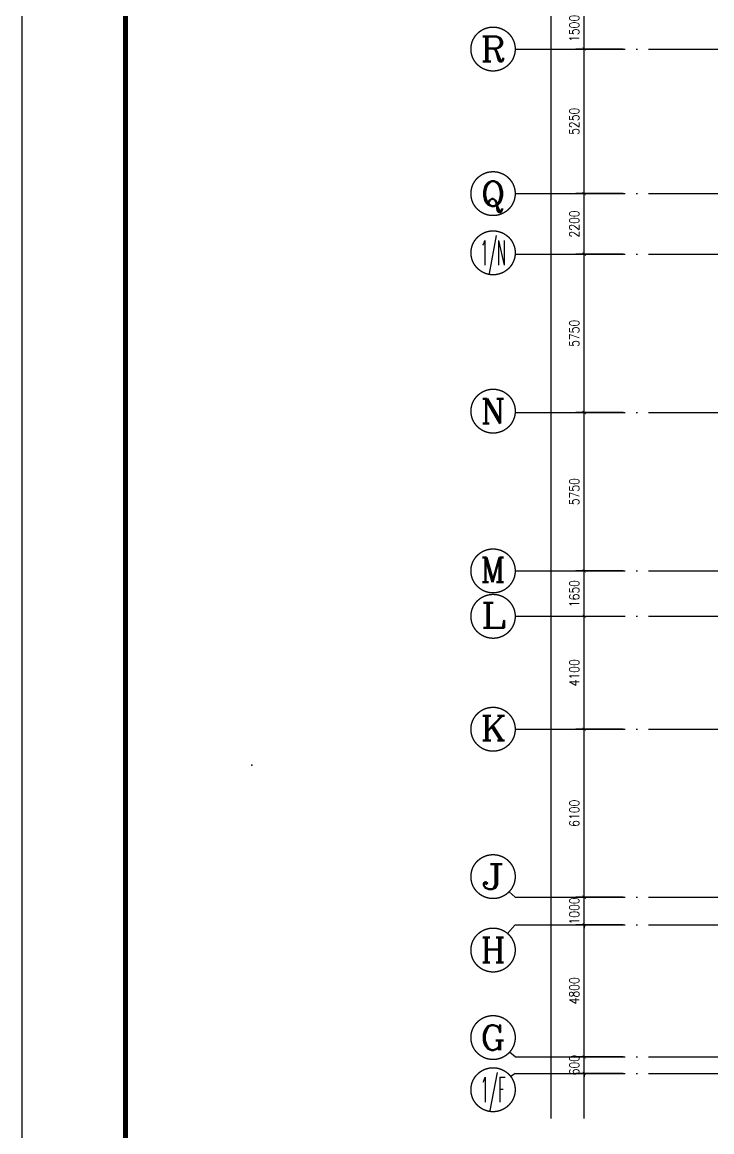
# Model space of a CAD drawing. Extents: x 68709 to 255391, y -65926 to 107615.
# Drawn here: x 68709 to 93746, y 46908 to 87204 of the extents above; entities that cross this region are included whole.
import ezdxf
from ezdxf.enums import TextEntityAlignment as Align
from ezdxf.xclip import XClip

# ---------------------------------------------------------------- set-up
doc = ezdxf.new("R2010")
doc.units = 0
doc.header["$LTSCALE"] = 2000
doc.header["$MEASUREMENT"] = 0
doc.header["$XCLIPFRAME"] = 0
doc.linetypes.add('DASH', pattern=[0.35, 0.25, -0.1])
doc.linetypes.add('DOTE', pattern=[2.42, 2, -0.2, 0.02, -0.2])
doc.layers.get('0').update_dxf_attribs({"linetype": 'CONTINUOUS'})
doc.layers.get('Defpoints').update_dxf_attribs({"linetype": 'CONTINUOUS'})
for name, color, linetype in [('AXIS', 3, 'CONTINUOUS'), ('AXIS_TEXT', 7, 'CONTINUOUS'), ('dote', 8, 'CONTINUOUS'), ('RFPM$0$0-WALL', 3, 'CONTINUOUS')]:
    doc.layers.add(name, color=color, linetype=linetype)
doc.styles.add('_TCH_AXIS', font='COMPLEX', dxfattribs={"bigfont": 'GBCBIG'})
doc.styles.add('DIM_FONT', font='SIMPLEX.shx', dxfattribs={"width": 0.8})
doc.styles.add('MEN', font='tjromans.shx', dxfattribs={"width": 0.7, "bigfont": 'tjhztxt.shx'})
doc.dimstyles.new('DIMN300', dxfattribs={"dimscale": 1.5, "dimtxt": 300, "dimasz": 100, "dimexe": 100, "dimexo": 100, "dimgap": 100, "dimtad": 1, "dimdec": 0, "dimzin": 0, "dimdsep": 46, "dimtxsty": 'MEN', "dimblk": 'ARCHTICK', "dimcen": 1.5, "dimdle": 100, "dimclrt": 7, "dimazin": 2, "dimtfac": 1, "dimtdec": 0, "dimtix": 1, "dimtmove": 2, "dimatfit": 3, "dimfxl": 0, "dimtolj": 1, "dimtzin": 0, "dimarcsym": 0})

# ---------------------------------------------------------------- blocks, each defined once
blk = doc.blocks.new('0x_tk_A0_LIN$0$TJAD_TK_A0')
blk.add_line((973, -441.7), (973, 399.3))
at = {"const_width": 1.2}
blk.add_lwpolyline([(2152, -431.7), (2152, 389.3), (998, 389.3), (998, -431.7)], close=True, dxfattribs=at)
blk = doc.blocks.new('0x_tk_A0_LIN')
blk.add_blockref('0x_tk_A0_LIN$0$TJAD_TK_A0', (-973, 441.7))
blk = doc.blocks.new('RFPM')
at = {"layer": 'RFPM$0$0-WALL'}
blk.add_point((518487020.1, 4145122979.7), dxfattribs=at)
blk = doc.blocks.new('_ArchTick')
at = {"color": 0, "linetype": 'ByBlock', "const_width": 0.15}
blk.add_lwpolyline([(-0.5, -0.5), (0.5, 0.5)], dxfattribs=at)
blk = doc.blocks.new('*D23')
at = {"layer": 'AXIS', "color": 0, "lineweight": -2, "transparency": 16777216}
for p, q in [((-5526, 79300), (-7243, 79300)), ((-6943, 74050), (-6943, 79300)), ((-5526, 74050), (-7243, 74050))]:
    blk.add_line(p, q, dxfattribs=at)
at = {"layer": 'Defpoints', "color": 0, "transparency": 16777216}
for p in [(-6943, 79300), (-5166, 79300), (-5166, 74050)]:
    blk.add_point(p, dxfattribs=at)
at = {"layer": 'AXIS', "color": 0, "lineweight": -2, "transparency": 16777216, "xscale": 120, "yscale": 120, "zscale": 120}
for p, rotation in [((-6943, 79300), 90), ((-6943, 74050), 270)]:
    blk.add_blockref('_ArchTick', p, dxfattribs=dict(at, rotation=rotation))
at = {"layer": 'AXIS', "color": 7, "transparency": 16777216, "insert": (-7303, 76675), "char_height": 360, "attachment_point": 5, "rotation": 90, "style": 'DIM_FONT'}
blk.add_mtext('\\A1;5250', dxfattribs=at)
blk = doc.blocks.new('*D24')
at = {"layer": 'AXIS', "color": 0, "lineweight": -2, "transparency": 16777216}
for p, q in [((-5526, 71850), (-7243, 71850)), ((-6943, 66100), (-6943, 71850)), ((-5526, 66100), (-7243, 66100))]:
    blk.add_line(p, q, dxfattribs=at)
at = {"layer": 'Defpoints', "color": 0, "transparency": 16777216}
for p in [(-6943, 71850), (-5166, 71850), (-5166, 66100)]:
    blk.add_point(p, dxfattribs=at)
at = {"layer": 'AXIS', "color": 0, "lineweight": -2, "transparency": 16777216, "xscale": 120, "yscale": 120, "zscale": 120}
for p, rotation in [((-6943, 71850), 90), ((-6943, 66100), 270)]:
    blk.add_blockref('_ArchTick', p, dxfattribs=dict(at, rotation=rotation))
at = {"layer": 'AXIS', "color": 7, "transparency": 16777216, "insert": (-7303, 68975), "char_height": 360, "attachment_point": 5, "rotation": 90, "style": 'DIM_FONT'}
blk.add_mtext('\\A1;5750', dxfattribs=at)
blk = doc.blocks.new('*D25')
at = {"layer": 'AXIS', "color": 0, "lineweight": -2, "transparency": 16777216}
for p, q in [((-5526, 60349), (-7243, 60349)), ((-6943, 58699), (-6943, 60349)), ((-5526, 58699), (-7243, 58699))]:
    blk.add_line(p, q, dxfattribs=at)
at = {"layer": 'Defpoints', "color": 0, "transparency": 16777216}
for p in [(-6943, 60349), (-5166, 60349), (-5166, 58699)]:
    blk.add_point(p, dxfattribs=at)
at = {"layer": 'AXIS', "color": 0, "lineweight": -2, "transparency": 16777216, "xscale": 120, "yscale": 120, "zscale": 120}
for p, rotation in [((-6943, 60349), 90), ((-6943, 58699), 270)]:
    blk.add_blockref('_ArchTick', p, dxfattribs=dict(at, rotation=rotation))
at = {"layer": 'AXIS', "color": 7, "transparency": 16777216, "insert": (-7303, 59524), "char_height": 360, "attachment_point": 5, "rotation": 90, "style": 'DIM_FONT'}
blk.add_mtext('\\A1;1650', dxfattribs=at)
blk = doc.blocks.new('*D26')
at = {"layer": 'AXIS', "color": 0, "lineweight": -2, "transparency": 16777216}
for p, q in [((-5526, 54599), (-7243, 54599)), ((-6943, 48499), (-6943, 54599)), ((-5526, 48499), (-7243, 48499))]:
    blk.add_line(p, q, dxfattribs=at)
at = {"layer": 'Defpoints', "color": 0, "transparency": 16777216}
for p in [(-6943, 54599), (-5166, 54599), (-5166, 48499)]:
    blk.add_point(p, dxfattribs=at)
at = {"layer": 'AXIS', "color": 0, "lineweight": -2, "transparency": 16777216, "xscale": 120, "yscale": 120, "zscale": 120}
for p, rotation in [((-6943, 54599), 90), ((-6943, 48499), 270)]:
    blk.add_blockref('_ArchTick', p, dxfattribs=dict(at, rotation=rotation))
at = {"layer": 'AXIS', "color": 7, "transparency": 16777216, "insert": (-7303, 51549), "char_height": 360, "attachment_point": 5, "rotation": 90, "style": 'DIM_FONT'}
blk.add_mtext('\\A1;6100', dxfattribs=at)
blk = doc.blocks.new('*D27')
at = {"layer": 'AXIS', "color": 0, "lineweight": -2, "transparency": 16777216}
for p, q in [((-5526, 47500), (-7243, 47500)), ((-6943, 42700), (-6943, 47500)), ((-5526, 42700), (-7243, 42700))]:
    blk.add_line(p, q, dxfattribs=at)
at = {"layer": 'Defpoints', "color": 0, "transparency": 16777216}
for p in [(-6943, 47500), (-5166, 47500), (-5166, 42700)]:
    blk.add_point(p, dxfattribs=at)
at = {"layer": 'AXIS', "color": 0, "lineweight": -2, "transparency": 16777216, "xscale": 120, "yscale": 120, "zscale": 120}
for p, rotation in [((-6943, 47500), 90), ((-6943, 42700), 270)]:
    blk.add_blockref('_ArchTick', p, dxfattribs=dict(at, rotation=rotation))
at = {"layer": 'AXIS', "color": 7, "transparency": 16777216, "insert": (-7303, 45100), "char_height": 360, "attachment_point": 5, "rotation": 90, "style": 'DIM_FONT'}
blk.add_mtext('\\A1;4800', dxfattribs=at)
blk = doc.blocks.new('*D28')
at = {"layer": 'AXIS', "color": 0, "lineweight": -2, "transparency": 16777216}
for p, q in [((-5526, 42100), (-7243, 42100)), ((-6943, 34300), (-6943, 42100)), ((-5526, 34300), (-7243, 34300))]:
    blk.add_line(p, q, dxfattribs=at)
at = {"layer": 'Defpoints', "color": 0, "transparency": 16777216}
for p in [(-6943, 42100), (-5166, 42100), (-5166, 34300)]:
    blk.add_point(p, dxfattribs=at)
at = {"layer": 'AXIS', "color": 0, "lineweight": -2, "transparency": 16777216, "xscale": 120, "yscale": 120, "zscale": 120}
for p, rotation in [((-6943, 42100), 90), ((-6943, 34300), 270)]:
    blk.add_blockref('_ArchTick', p, dxfattribs=dict(at, rotation=rotation))
at = {"layer": 'AXIS', "color": 7, "transparency": 16777216, "insert": (-7303, 38200), "char_height": 360, "attachment_point": 5, "rotation": 90, "style": 'DIM_FONT'}
blk.add_mtext('\\A1;7800', dxfattribs=at)
blk = doc.blocks.new('*D42')
at = {"layer": 'AXIS', "color": 0, "lineweight": -2, "transparency": 16777216}
for p, q in [((-5977, 80799), (-8443, 80799)), ((-8143, -2500), (-8143, 80799)), ((-5977, -2500), (-8443, -2500))]:
    blk.add_line(p, q, dxfattribs=at)
at = {"layer": 'Defpoints', "color": 0, "transparency": 16777216}
for p in [(-8143, 80799), (-5617, 80799), (-5617, -2500)]:
    blk.add_point(p, dxfattribs=at)
at = {"layer": 'AXIS', "color": 0, "lineweight": -2, "transparency": 16777216, "xscale": 120, "yscale": 120, "zscale": 120}
for p, rotation in [((-8143, 80799), 90), ((-8143, -2500), 270)]:
    blk.add_blockref('_ArchTick', p, dxfattribs=dict(at, rotation=rotation))
at = {"layer": 'AXIS', "color": 7, "transparency": 16777216, "insert": (-8503, 39150), "char_height": 360, "attachment_point": 5, "rotation": 90, "style": 'DIM_FONT'}
blk.add_mtext('\\A1;83299', dxfattribs=at)
blk = doc.blocks.new('*D43')
at = {"layer": 'AXIS', "color": 0, "lineweight": -2, "transparency": 16777216}
for p, q in [((-5526, 80799), (-7243, 80799)), ((-6943, 79299), (-6943, 80799)), ((-5526, 79299), (-7243, 79299))]:
    blk.add_line(p, q, dxfattribs=at)
at = {"layer": 'Defpoints', "color": 0, "transparency": 16777216}
for p in [(-6943, 80799), (-5166, 80799), (-5166, 79299)]:
    blk.add_point(p, dxfattribs=at)
at = {"layer": 'AXIS', "color": 0, "lineweight": -2, "transparency": 16777216, "xscale": 120, "yscale": 120, "zscale": 120}
for p, rotation in [((-6943, 80799), 90), ((-6943, 79299), 270)]:
    blk.add_blockref('_ArchTick', p, dxfattribs=dict(at, rotation=rotation))
at = {"layer": 'AXIS', "color": 7, "transparency": 16777216, "insert": (-7303, 80049), "char_height": 360, "attachment_point": 5, "rotation": 90, "style": 'DIM_FONT'}
blk.add_mtext('\\A1;1500', dxfattribs=at)
blk = doc.blocks.new('*D67')
at = {"layer": 'AXIS', "color": 0, "lineweight": -2, "transparency": 16777216}
for p, q in [((-5526, 58699), (-7243, 58699)), ((-6943, 54599), (-6943, 58699)), ((-5526, 54599), (-7243, 54599))]:
    blk.add_line(p, q, dxfattribs=at)
at = {"layer": 'Defpoints', "color": 0, "transparency": 16777216}
for p in [(-6943, 58699), (-5166, 58699), (-5166, 54599)]:
    blk.add_point(p, dxfattribs=at)
at = {"layer": 'AXIS', "color": 0, "lineweight": -2, "transparency": 16777216, "xscale": 120, "yscale": 120, "zscale": 120}
for p, rotation in [((-6943, 58699), 90), ((-6943, 54599), 270)]:
    blk.add_blockref('_ArchTick', p, dxfattribs=dict(at, rotation=rotation))
at = {"layer": 'AXIS', "color": 7, "transparency": 16777216, "insert": (-7303, 56649), "char_height": 360, "attachment_point": 5, "rotation": 90, "style": 'DIM_FONT'}
blk.add_mtext('\\A1;4100', dxfattribs=at)
blk = doc.blocks.new('*D93')
at = {"layer": 'AXIS', "color": 0, "lineweight": -2, "transparency": 16777216}
for p, q in [((-5526, 48500), (-7243, 48500)), ((-6943, 48500), (-6943, 48620)), ((-6943, 47500), (-6943, 48500)), ((-5526, 47500), (-7243, 47500)), ((-6943, 47500), (-6943, 47380))]:
    blk.add_line(p, q, dxfattribs=at)
at = {"layer": 'Defpoints', "color": 0, "transparency": 16777216}
for p in [(-6943, 48500), (-5166, 48500), (-5166, 47500)]:
    blk.add_point(p, dxfattribs=at)
at = {"layer": 'AXIS', "color": 0, "lineweight": -2, "transparency": 16777216, "xscale": 120, "yscale": 120, "zscale": 120}
for p, rotation in [((-6943, 48500), 270), ((-6943, 47500), 90)]:
    blk.add_blockref('_ArchTick', p, dxfattribs=dict(at, rotation=rotation))
at = {"layer": 'AXIS', "color": 7, "transparency": 16777216, "insert": (-7303, 48000), "char_height": 360, "attachment_point": 5, "rotation": 90, "style": 'DIM_FONT'}
blk.add_mtext('\\A1;1000', dxfattribs=at)
blk = doc.blocks.new('*D94')
at = {"layer": 'AXIS', "color": 0, "lineweight": -2, "transparency": 16777216}
for p, q in [((-6943, 42700), (-6943, 42820)), ((-5526, 42700), (-7243, 42700)), ((-6943, 42100), (-6943, 42700)), ((-5526, 42100), (-7243, 42100)), ((-6943, 42100), (-6943, 41980))]:
    blk.add_line(p, q, dxfattribs=at)
at = {"layer": 'Defpoints', "color": 0, "transparency": 16777216}
for p in [(-6943, 42700), (-5166, 42700), (-5166, 42100)]:
    blk.add_point(p, dxfattribs=at)
at = {"layer": 'AXIS', "color": 0, "lineweight": -2, "transparency": 16777216, "xscale": 120, "yscale": 120, "zscale": 120}
for p, rotation in [((-6943, 42700), 270), ((-6943, 42100), 90)]:
    blk.add_blockref('_ArchTick', p, dxfattribs=dict(at, rotation=rotation))
at = {"layer": 'AXIS', "color": 7, "transparency": 16777216, "insert": (-7303, 42400), "char_height": 360, "attachment_point": 5, "rotation": 90, "style": 'DIM_FONT'}
blk.add_mtext('\\A1;600', dxfattribs=at)
blk = doc.blocks.new('*D95')
at = {"layer": 'AXIS', "color": 0, "lineweight": -2, "transparency": 16777216}
for p, q in [((-5526, 66099), (-7243, 66099)), ((-6943, 60349), (-6943, 66099)), ((-5526, 60349), (-7243, 60349))]:
    blk.add_line(p, q, dxfattribs=at)
at = {"layer": 'Defpoints', "color": 0, "transparency": 16777216}
for p in [(-6943, 66099), (-5166, 66099), (-5166, 60349)]:
    blk.add_point(p, dxfattribs=at)
at = {"layer": 'AXIS', "color": 0, "lineweight": -2, "transparency": 16777216, "xscale": 120, "yscale": 120, "zscale": 120}
for p, rotation in [((-6943, 66099), 90), ((-6943, 60349), 270)]:
    blk.add_blockref('_ArchTick', p, dxfattribs=dict(at, rotation=rotation))
at = {"layer": 'AXIS', "color": 7, "transparency": 16777216, "insert": (-7303, 63224), "char_height": 360, "attachment_point": 5, "rotation": 90, "style": 'DIM_FONT'}
blk.add_mtext('\\A1;5750', dxfattribs=at)
blk = doc.blocks.new('*D11')
at = {"layer": 'AXIS', "color": 0, "lineweight": -2, "transparency": 16777216}
for p, q in [((-5526, 74050), (-7243, 74050)), ((-6943, 71850), (-6943, 74050)), ((-5526, 71850), (-7243, 71850))]:
    blk.add_line(p, q, dxfattribs=at)
at = {"layer": 'Defpoints', "color": 0, "transparency": 16777216}
for p in [(-6943, 74050), (-5166, 74050), (-5166, 71850)]:
    blk.add_point(p, dxfattribs=at)
at = {"layer": 'AXIS', "color": 0, "lineweight": -2, "transparency": 16777216, "xscale": 120, "yscale": 120, "zscale": 120}
for p, rotation in [((-6943, 74050), 90), ((-6943, 71850), 270)]:
    blk.add_blockref('_ArchTick', p, dxfattribs=dict(at, rotation=rotation))
at = {"layer": 'AXIS', "color": 7, "transparency": 16777216, "insert": (-7303, 72950), "char_height": 360, "attachment_point": 5, "rotation": 90, "style": 'DIM_FONT'}
blk.add_mtext('\\A1;2200', dxfattribs=at)
blk = doc.blocks.new('ZW0702(CQ)')
at = {"layer": 'AXIS'}
for p, q in [((-9452, 48499.5), (-9667.4, 48700.7)), ((-9452, 47499.5), (-9726.6, 47184)), ((-9452, 42700), (-9651, 42874.9)), ((-9452, 42100), (-9608.8, 41983.9))]:
    blk.add_line(p, q, dxfattribs=at)
for centre in [(-10252, 79300), (-10252, 74050), (-10250.4, 71900.1), (-10250.4, 66150.1), (-10252, 60349.5), (-10252, 58699.5), (-10252, 54599.5), (-10252, 49246.9), (-10252, 46580.6), (-10252, 43402.9), (-10252, 41508.1)]:
    blk.add_circle(centre, 800, dxfattribs=at)
at = {"layer": 'dote', "linetype": 'DOTE'}
for p, q in [((-9452, 79300), (80768, 79300)), ((-9452, 74050), (64564.2, 74050)), ((-9452, 71850), (60626.9, 71850)), ((-9452, 66100), (60626.9, 66100)), ((-9452, 60350), (60626.9, 60350)), ((-9452, 58700), (16800, 58700)), ((-9452, 54600), (60626.9, 54600)), ((-9452, 48500), (84527.8, 48500)), ((-9452, 47500), (60626.9, 47500)), ((-9452, 42700), (16800, 42700)), ((-9452, 42100), (60626.9, 42100))]:
    blk.add_line(p, q, dxfattribs=at)
at = {"layer": 'AXIS_TEXT', "style": '_TCH_AXIS'}
for s, width, p, p2 in [('R', 1.166667, (-10704.5, 78847.5), (-9799.4, 78847.5)), ('Q', 1.3125, (-10704.5, 73597.5), (-9799.4, 73597.5)), ('1/N', 0.375, (-10702.9, 71447.5), (-9797.8, 71447.5)), ('N', 1.105263, (-10702.9, 65697.5), (-9797.8, 65697.5)), ('L', 1.4, (-10704.5, 58285.8), (-9799.4, 58285.8)), ('K', 1.105263, (-10704.5, 54185.8), (-9799.4, 54185.8)), ('J', 1.909091, (-10704.5, 48794.3), (-9799.4, 48794.3)), ('H', 1.05, (-10704.5, 46128), (-9799.4, 46128)), ('G', 1.166667, (-10704.5, 42950.4), (-9799.4, 42950.4)), ('1/F', 0.396226, (-10704.5, 41055.5), (-9799.4, 41055.5))]:
    blk.add_text(s, height=905.1, dxfattribs=dict(at, width=width)).set_placement(p, p2, align=Align.FIT)
blk.add_text('M', height=905.1, dxfattribs=at).set_placement((-10704.5, 59935.8), (-9799.4, 59935.8), align=Align.FIT)
at = {"layer": 'AXIS'}
for p1, p2, distance, picture, middle in [((-5616.7262, -2500), (-5616.7262, 80799.4668), 2526.5659, '*D42', (-8503.2921, 39149.7334)), ((-5166.3, 79299.5), (-5166.3, 80799.5), 1777, '*D43', (-7303.3, 80049.5)), ((-5166.3, 74050), (-5166.3, 79300), 1777, '*D23', (-7303.3, 76675)), ((-5166.3, 71850), (-5166.3, 74050), 1777, '*D11', (-7303.3, 72950)), ((-5166.3, 66100), (-5166.3, 71850), 1777, '*D24', (-7303.3, 68975)), ((-5166.3, 60349.5), (-5166.3, 66099.5), 1777, '*D95', (-7303.3, 63224.5)), ((-5166.3393, 58699), (-5166.3393, 60349.468), 1776.9528, '*D25', (-7303.2921, 59524.234)), ((-5166.3, 54599.5), (-5166.3, 58699.5), 1777, '*D67', (-7303.3, 56649.5)), ((-5166.3, 48499.5), (-5166.3, 54599.5), 1777, '*D26', (-7303.3, 51549.5)), ((-5166.3, 47500), (-5166.3, 48500), 1777, '*D93', (-7303.3, 48000)), ((-5166.3, 42700), (-5166.3, 47500), 1777, '*D27', (-7303.3, 45100)), ((-5166.3, 42100), (-5166.3, 42700), 1777, '*D94', (-7303.3, 42400)), ((-5166.3, 34300), (-5166.3, 42100), 1777, '*D28', (-7303.3, 38200))]:
    dim = blk.add_aligned_dim(p1=p1, p2=p2, distance=distance, dimstyle='DIMN300', dxfattribs=at)
    dim.commit()
    dim.dimension.update_dxf_attribs({"geometry": picture, "text_midpoint": middle})

msp = doc.modelspace()

# ---------------------------------------------------------------- block references
at = {"xscale": 150, "yscale": 150, "zscale": 150}
msp.add_blockref('0x_tk_A0_LIN', (68709.2, -18534.8), dxfattribs=at)
at = {"xscale": 1.501262773290653, "yscale": 1.501262773290653, "zscale": 1.501262773290653, "rotation": 2.55430346468335e-11}
msp.add_blockref('RFPM', (-778308220.5, -6222858596.1), dxfattribs=at)
at = {"layer": 'dote', "linetype": 'DASH'}
ref = msp.add_blockref('ZW0702(CQ)', (96056.5, 6927.7), dxfattribs=at)
XClip(ref).set_block_clipping_path([(-15188.9695379891, 94941.8681304126), (-15188.9695379891, 40465.1350641153), (61935.0644099799, 40465.1350641153), (61935.0644099799, 44105.722128633), (59633.1171517283, 44105.722128633), (59633.1171517283, 47050.6298027338), (62623.2616241842, 47050.6298027338), (73235.5720788917, 48471.4198343426), (84175.6449556706, 48471.4198343426), (84175.6449556706, 47354.4222230357), (86928.2956268236, 47354.4222230357), (90677.7338378059, 94792.274815829)])

doc.saveas('drawing.dxf')
